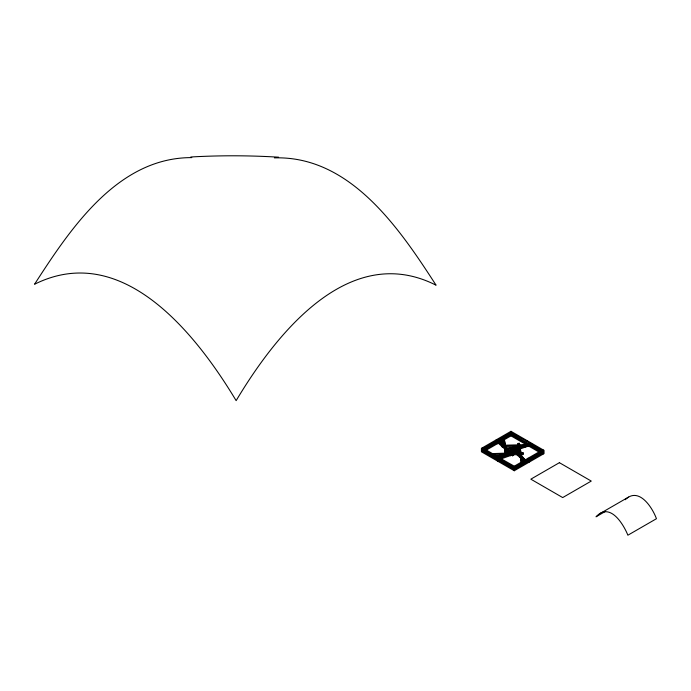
<?xml version="1.0" encoding="UTF-8"?>
<svg xmlns="http://www.w3.org/2000/svg" width="691" height="691" viewBox="0 0 691 691"><rect width="100%" height="100%" fill="white"/><g stroke="black" fill="none" stroke-linecap="round" stroke-linejoin="round"><path stroke-width="1.04" d="M506.175 446.904L507.902 449.876L506.589 450.152L506.054 449.4L499.748 440.072L500.405 439.416L503.791 443.596M530.023 444.581L528.935 443.95L522.819 445.254M521.066 453.737L521.204 454.54L522.983 454.488L522.914 452.545L492.018 453.616L514.277 466.192L541.856 450.273L543.834 450.273L514.277 467.332L481.428 448.364L510.986 431.305L543.834 450.273L543.834 453.693L514.277 470.752L481.428 451.793L481.428 448.364L483.406 448.364L510.986 432.445L533.253 445.013L533.115 446.36L519.813 446.74L519.667 445.937M533.115 446.36L533.253 445.013M508.524 452.294L498.271 443.207L498.271 442.067L499.273 441.489L503.247 445.004M497.365 457.883L509.837 455.222L509.837 454.082L510.174 454.557L511.47 454.246L511.47 455.395L510.174 455.697L499.748 441.221L500.405 439.416M625.251 499.714C638.639 486.447 652.244 507.185 656.45 518.716L627.886 535.205C623.23 523.692 609.687 501.796 596.031 516.808L604.953 511.66M521.36 462.106L519.813 453.443L519.805 454.583L506.995 454.946L506.995 453.806L507.246 456.362L505.855 456.449L502.633 438.405L503.54 437.602L503.54 436.462M484.331 448.977L510.986 433.585L529.988 444.563M484.331 450.117L510.986 434.725L528.097 444.607M486.17 450.195L498.271 443.207L498.833 441.463M527.406 440.789L526.421 441.359L526.421 444.779L510.986 435.866L499.273 442.629L499.273 441.489M498.842 457.278L497.857 457.848L497.857 461.268M543.834 451.413L514.277 468.472L481.428 449.504M543.834 452.553L514.277 469.612L481.428 450.644M600.013 513.577L628.577 497.088M510.891 454.393L512.463 455.792L513.638 455.352L513.638 454.212M507.315 451.456L508.049 453.279L507.315 451.456L519.416 447.129M512.368 450.221L513.56 449.798L514.32 450.472L513.137 450.895L511.625 448.995M508.049 452.139L525.575 445.876M507.315 452.596L508.412 452.208M509.604 450.636L510.364 451.879L509.181 452.311L509.181 451.741L510.355 452.778M511.288 452.121L513.137 451.465L513.137 450.325L514.899 452.458M514.32 451.042L528.494 445.98L539.179 452.147M498.721 457.667L503.584 455.93M512.342 452.795L517.213 451.059L517.948 451.741M498.798 458.591L509.88 454.626M500.768 459.023L511.703 455.119L511.703 454.548M510.917 452.994L519.278 451.206L519.209 452.657L517.896 452.933L514.657 447.863L514.657 448.433L515.97 448.148L515.089 446.36L513.793 446.671L514.657 449.003L507.902 450.437L507.367 449.694M518.742 446.127L505.501 448.951L505.985 449.711L522.707 446.144M506.054 449.4L507.367 449.124M514.121 447.682L515.426 447.405M517.507 447.535L519.589 447.086M505.985 450.852L506.589 450.722L506.589 449.582L508.757 452.588M529.021 445.937L515.97 448.718L515.97 447.578L518.673 451.335L518.673 452.475M496.285 456.112L504.646 454.332M517.36 452.19L518.673 451.905L519.209 452.657L518.673 451.905M497.347 456.751L508.559 454.358M514.674 453.054L519.77 451.966L519.278 451.206M511.15 454.376L509.837 454.652L514.044 454.332M521.169 462.201L518.017 443.415L519.407 443.328L522.629 462.512M494.497 455.3L505.596 454.98L505.596 453.84L505.855 455.3L507.246 455.222M190.802 156.987C220.049 155.328 249.399 155.397 278.637 157.194M521.204 453.4L521.204 453.97L519.813 454.013L518.414 445.635L518.414 446.775L505.596 447.137L505.596 445.997L506.995 454.376L505.596 454.41L504.197 446.041L504.197 447.181L502.357 447.232L502.288 445.289L531.776 444.451L531.776 445.591M504.059 445.807L505.458 445.764L505.596 446.567L504.197 446.611L502.633 437.265L502.633 438.405M519.667 445.367L518.267 445.401L518.017 443.415M518.414 446.205L518.267 445.401L518.414 446.205L519.813 446.17M505.449 453.607L506.848 453.572M521.066 453.166L519.667 453.21L519.813 454.013L521.204 453.97L521.204 454.54M493.486 454.186L522.983 453.348M274.387 157.876C350.389 155.648 399.493 228.635 436.081 285.202C348.705 240.891 275.407 334.91 236.141 400.642C196.365 334.47 122.618 240.425 34.55 284.251C70.37 228.756 117.669 157.41 191.796 157.608M541.856 453.693L543.834 453.693M503.54 437.602L503.903 436.531L507.246 456.362M527.475 444.253L528.546 444.581M541.856 450.273L533.115 445.22L502.357 446.092L502.288 445.289M531.845 445.626L540.984 450.903M530.273 445.868L540.077 451.525M496.207 439.839L497.2 440.409L497.2 443.829M483.406 448.364L492.156 453.417L492.156 454.557M512.8 448.554L516.082 452.035M519.191 454.212L520.755 455.594M523.096 457.675L525.436 459.748M518.319 454.583L519.9 455.982M523.052 458.781L524.633 460.171M518.043 454.678L520.427 456.786M512.368 450.791L514.821 452.959M516.41 454.376L523.597 460.733M512.126 452.873L510.364 451.318L510.364 452.458M498.271 442.067L504.516 447.604M509.604 451.206L510.364 451.888M519.209 452.087L525.523 460.845M515.702 448.347L518.155 451.759M523.856 460.629L517.896 452.363L517.896 452.933M514.121 448.252L516.928 452.156M518.181 453.901L523.199 460.862M510.606 453.063L507.902 449.297L507.902 450.437M519.977 447.656L520.928 452.959M521.308 455.084L522.439 461.45M504.093 438.716L505.207 444.944M522.983 454.488L522.914 452.545M502.288 446.429L502.357 447.232M529.056 462.227L529.056 458.798L528.071 458.228L528.071 459.368M519.813 445.6L519.813 446.74M519.407 443.328L519.407 444.468M517.213 451.059L517.213 452.199M515.089 446.36L515.089 447.5M514.277 466.192L514.277 470.752M512.895 454.125L512.895 454.695M512.463 454.652L512.463 455.792M510.986 431.305L510.986 435.866M510.174 454.557L510.174 455.697M505.855 455.3L505.855 456.449M500.811 439.459L500.811 440.599M499.748 440.072L499.748 441.221M559.399 462.685L530.843 479.174L562.699 497.572L591.263 481.074L559.399 462.685"/></g></svg>
